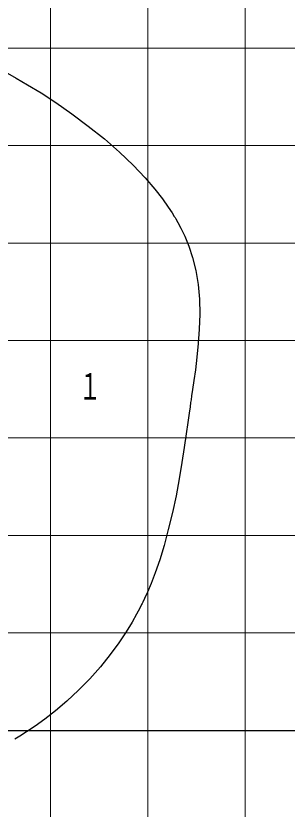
# Model space of a CAD drawing. Units: millimetres on the paper, scale 1:30. Extents: x 895 to 1260, y -33 to 257.
# Drawn here: x 1212.9 to 1231.5, y 175.4 to 229.6 of the extents above; entities that cross this region are included whole.
import ezdxf
from ezdxf.enums import TextEntityAlignment as Align

# ---------------------------------------------------------------- set-up
doc = ezdxf.new("R2010")
doc.units = ezdxf.units.MM
doc.layers.add('1_300', color=7, linetype='Continuous', lineweight=13)
doc.styles.add('ＭＳ ゴシック', font='')
doc.styles.get('ＭＳ ゴシック').set_extended_font_data('MS Gothic')

msp = doc.modelspace()

# ---------------------------------------------------------------- linework, layer by layer
at = {"layer": '1_300', "color": 70}
for p, q in [((1215.256, 234.099), (1215.256, 167.439)), ((1221.922, 234.099), (1221.922, 167.439)), ((1228.587, 234.099), (1228.587, 167.439)), ((1148.597, 227.433), (1241.919, 227.433)), ((1148.597, 220.767), (1241.919, 220.767)), ((1148.597, 214.101), (1241.919, 214.101)), ((1148.597, 207.435), (1241.919, 207.435)), ((1148.597, 200.769), (1241.919, 200.769)), ((1148.597, 194.103), (1241.919, 194.103)), ((1148.597, 187.437), (1241.919, 187.437))]:
    msp.add_line(p, q, dxfattribs=at)
at = {"layer": '1_300', "color": 1, "lineweight": 25}
msp.add_line((1148.597, 180.771), (1241.919, 180.771), dxfattribs=at)
at = {"layer": '1_300', "color": 4, "lineweight": 25}
msp.add_lwpolyline([(1212.313, 225.728), (1212.925, 225.383), (1213.7, 224.932), (1214.614, 224.373), (1215.635, 223.706), (1216.732, 222.943), (1217.85, 222.104), (1218.947, 221.222), (1219.979, 220.308), (1220.925, 219.416), (1221.732, 218.556), (1222.399, 217.781), (1222.925, 217.115), (1223.323, 216.566), (1223.581, 216.168), (1223.732, 215.921), (1223.786, 215.846), (1223.829, 215.76), (1223.968, 215.513), (1224.184, 215.115), (1224.442, 214.566), (1224.721, 213.889), (1224.979, 213.104), (1225.194, 212.222), (1225.356, 211.265), (1225.452, 210.265), (1225.474, 209.244), (1225.442, 208.222), (1225.366, 207.222), (1225.269, 206.287), (1225.173, 205.437), (1225.065, 204.706), (1224.979, 204.093), (1224.915, 203.652), (1224.882, 203.373), (1224.861, 203.287), (1224.85, 203.19), (1224.818, 202.91), (1224.753, 202.459), (1224.657, 201.835), (1224.549, 201.05), (1224.409, 200.126), (1224.248, 199.104), (1224.065, 197.986), (1223.85, 196.824), (1223.603, 195.663), (1223.323, 194.513), (1223.033, 193.427), (1222.732, 192.437), (1222.42, 191.556), (1222.14, 190.814), (1221.893, 190.233), (1221.7, 189.803), (1221.581, 189.545), (1221.538, 189.459), (1221.495, 189.384), (1221.366, 189.126), (1221.151, 188.717), (1220.839, 188.169), (1220.431, 187.502), (1219.936, 186.76), (1219.345, 185.954), (1218.678, 185.126), (1217.947, 184.298), (1217.173, 183.513), (1216.388, 182.781), (1215.614, 182.115), (1214.872, 181.545), (1214.205, 181.061), (1213.624, 180.674), (1213.162, 180.384), (1212.818, 180.169)], dxfattribs=at)

# ---------------------------------------------------------------- texts
at = {"layer": '1_300', "style": 'ＭＳ ゴシック', "width": 0.6}
msp.add_text('１', height=1.833, dxfattribs=at).set_placement((1217.214, 204.297), align=Align.MIDDLE_LEFT)

doc.saveas('drawing.dxf')
